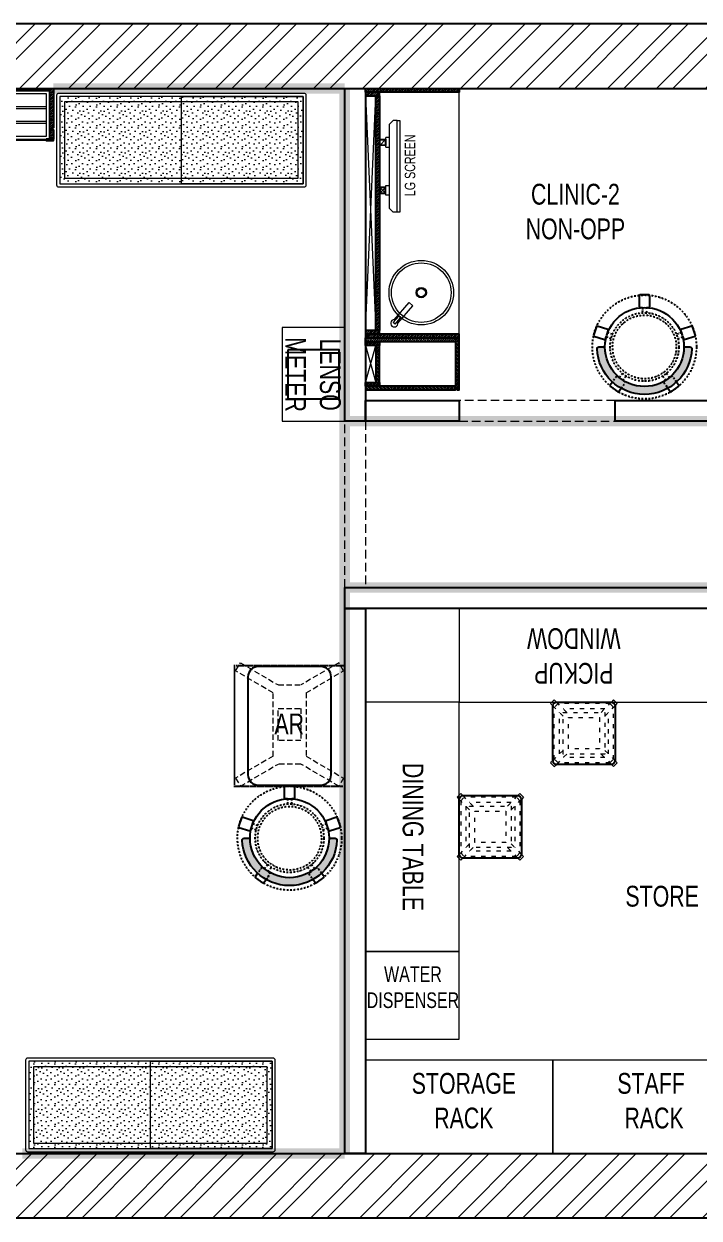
# Model space of a CAD drawing. Header units: feet. Extents: x 6972614 to 7004462, y -5279436 to -5273695.
# Drawn here: x 6985682 to 6988928, y -5279436 to -5273695 of the extents above; entities that cross this region are included whole.
import ezdxf

# ---------------------------------------------------------------- set-up
doc = ezdxf.new("R2010")
doc.units = ezdxf.units.FT
doc.header["$LTSCALE"] = 33
doc.header["$MEASUREMENT"] = 0
for name, pattern in [('a_p6_plan_L18$0$HIDDEN', [0.375, 0.25, -0.125]), ('ACAD_ISO03W100', [30, 12, -18]), ('DASHDOT2', [0.5, 0.25, -0.125, 0, -0.125]), ('DOT', [0.25, 0, -0.25]), ('HIDDEN2', [4.7624999999999975, 3.174999999999998, -1.587499999999999])]:
    doc.linetypes.add(name, pattern=pattern)
doc.layers.add('A-WALL', color=1, linetype='Continuous')
doc.layers.add('LAMINATE FINISH', color=80, linetype='Continuous')
for name, color, linetype, lineweight in [('A-WALL HATCH', 251, 'Continuous', 0), ('Floor-Unit', 1, 'Continuous', 13), ('HATCH', 9, 'Continuous', 9), ('LENS-CURTAIN', 5, 'a_p6_plan_L18$0$HIDDEN', 9), ('LENS-FURNITURE', 13, 'Continuous', 9), ('LENS-HATCH', 251, 'Continuous', 5), ('LENS-PARTITION', 21, 'Continuous', 25), ('LENS-TEXT', 31, 'Continuous', 5), ('LENS_DIMENSION', 193, 'Continuous', 0), ('LENS_TEXT', 31, 'Continuous', 5), ('LK-FF&E FLOOR', 1, 'Continuous', 9), ('LK-FF&E WALL', 1, 'Continuous', 9), ('LK-IT', 3, 'Continuous', 18), ('LK-MIRROR', 133, 'Continuous', 13), ('LK-TILES FINISH', 251, 'Continuous', 5), ('LN-ELEVATION-1', 81, 'Continuous', 25), ('LN-ELEVATION-2', 103, 'Continuous', 20), ('LN-ELEVATION-3', 125, 'Continuous', 18), ('LN-ELEVATION-4', 145, 'Continuous', 13), ('LN-ELEVATION-5', 167, 'Continuous', 5), ('LN-HATCH', 251, 'Continuous', 0), ('TV', 92, 'Continuous', 18)]:
    doc.layers.add(name, color=color, linetype=linetype, lineweight=lineweight)
doc.styles.add('LK TXT', font='GILC____.TTF', dxfattribs={"height": 100})
doc.styles.get("Standard").update_dxf_attribs({"font": 'GILC____.TTF'})
pattern_1 = [(45, (7858054.083674966, 3504049.203216764), (-4.490128060534575, 4.490128060534575), [])]
pattern_2 = [(44.99999999999998, (35858.5, -100655.3575484328), (-4.419417382415918, 4.419417382415923), [])]

# ---------------------------------------------------------------- blocks, each defined once
blk = doc.blocks.new('A$C3831afab')
at = {"layer": 'A-WALL HATCH'}
h = blk.add_hatch(dxfattribs=at)
h.set_pattern_fill('ANSI32', color=256, scale=444)
h.set_pattern_definition([(45, (-3391640.24733168, 5458740.585191153), (-117.7332790675601, 117.7332790675601), []), (45, (-3391561.7584791, 5458740.585191153), (-117.7332790675601, 117.7332790675601), [])])
h.paths.add_polyline_path([(-28718, 4891), (-28718, 5431), (-27858, 5431), (-27738, 5431), (-26168, 5431), (-310, 5431), (-310, 310), (-26168, 310), (-28718, 310), (-28718, 590), (-28718, 680), (-29048, 680), (-29048, 0), (0, 0), (0, 5741), (-26168, 5741), (-27738, 5741), (-27858, 5741), (-29048, 5741), (-29048, 4891)])
at = {"layer": 'A-WALL'}
blk.add_line((0, 0), (-29048, 0), dxfattribs=at)
for points in [[(0, 0), (0, 5741), (-26168, 5741), (-27738, 5741), (-27858, 5741), (-29048, 5741), (-29048, 4891), (-29048, 4891), (-29048, 4891), (-28718, 4891), (-28718, 5431), (-27858, 5431), (-27738, 5431), (-26168, 5431), (-310, 5431), (-310, 310)], [(-29048, 0), (-29048, 680), (-28718, 680), (-28718, 590), (-28718, 590), (-28718, 310), (-27858, 310), (-27738, 310), (-26168, 310), (-310, 310)]]:
    blk.add_lwpolyline(points, dxfattribs=at)
blk = doc.blocks.new('VC HD 1200')
at = {"layer": 'LN-HATCH', "ltscale": 0.5}
h = blk.add_hatch(dxfattribs=at)
h.set_pattern_fill('ANSI31', color=256, scale=2)
h.set_pattern_definition([(45, (3760859.752907088, 1795248.935917533), (-4.490128060534575, 4.490128060534575), [])])
h.paths.add_polyline_path([(-1200, 250), (-1200, 60), (-1194, 60), (-1194, 50), (-1200, 50), (-1200, 6), (-1182, 6), (-1182, 250)])
h = blk.add_hatch(dxfattribs=at)
h.set_pattern_fill('ANSI31', color=256, scale=2)
h.set_pattern_definition(pattern_1)
h.paths.add_polyline_path([(0, 250), (0, 60), (-6, 60), (-6, 50), (0, 50), (0, 6), (-18, 6), (-18, 250)])
h = blk.add_hatch(dxfattribs=at)
h.set_pattern_fill('ANSI31', color=256, scale=2)
h.set_pattern_definition([(45, (7858047.083674965, 3504049.203216764), (-4.490128060534575, 4.490128060534575), [])])
h.paths.add_polyline_path([(-1165, 6), (-1165, 0), (-1200, 0), (-1200, 6)])
h = blk.add_hatch(dxfattribs=at)
h.set_pattern_fill('ANSI31', color=256, scale=2)
h.set_pattern_definition(pattern_1)
h.paths.add_polyline_path([(-28, 6), (-28, 0), (0, 0), (0, 6)])
at = {"layer": 'LN-ELEVATION-1', "ltscale": 0.5}
for points in [[(-1200, 250), (-1200, 60), (-1194, 60), (-1194, 50), (-1200, 50), (-1200, 6), (-1182, 6), (-1182, 250)], [(-18, 238), (-1182, 238), (-1182, 244), (-18, 244)], [(0, 250), (0, 60), (-6, 60), (-6, 50), (0, 50), (0, 6), (-18, 6), (-18, 250)], [(-1165, 6), (-1165, 0), (-1200, 0), (-1200, 6)], [(-35, 6), (-35, 0), (0, 0), (0, 6)]]:
    blk.add_lwpolyline(points, close=True, dxfattribs=at)
at = {"layer": 'LN-ELEVATION-3', "ltscale": 0.5}
for p, q in [((-1182, 250), (-18, 250)), ((-1165, 6), (-35, 6)), ((-35, 0), (-1165, 0))]:
    blk.add_line(p, q, dxfattribs=at)
for points in [[(-1165.000000000465, 226), (-35, 226), (-35, 18), (-1165.000000000465, 18)], [(-1165.000000000465, 226), (-983.3333333334886, 226), (-983.3333333334886, 162), (-1165.000000000465, 162)], [(-975.3333333334886, 226), (-793.6666666665112, 226), (-793.6666666665112, 162), (-975.3333333334886, 162)], [(-785.6666666665112, 226), (-603.9999999995342, 226), (-603.9999999995342, 162), (-785.6666666665112, 162)], [(-595.9999999995342, 226), (-414.3333333325572, 226), (-414.3333333325572, 162), (-595.9999999995342, 162)], [(-406.3333333325572, 226), (-224.6666666655801, 226), (-224.6666666655801, 162), (-406.3333333325572, 162)], [(-216.6666666655801, 226), (-34.99999999860302, 226), (-34.99999999860302, 162), (-216.6666666655801, 162)], [(-1165.000000000465, 90), (-983.3333333334886, 90), (-983.3333333334886, 154), (-1165.000000000465, 154)], [(-975.3333333334886, 154), (-793.6666666665112, 154), (-793.6666666665112, 90), (-975.3333333334886, 90)], [(-785.6666666665112, 154), (-603.9999999995342, 154), (-603.9999999995342, 90), (-785.6666666665112, 90)], [(-595.9999999995342, 154), (-414.3333333325572, 154), (-414.3333333325572, 90), (-595.9999999995342, 90)], [(-406.3333333325572, 154), (-224.6666666655801, 154), (-224.6666666655801, 90), (-406.3333333325572, 90)], [(-216.6666666655801, 154), (-34.99999999860302, 154), (-34.99999999860302, 90), (-216.6666666655801, 90)], [(-1165.000000000465, 82), (-983.3333333334886, 82), (-983.3333333334886, 18), (-1165.000000000465, 18)], [(-975.3333333334886, 82), (-793.6666666665112, 82), (-793.6666666665112, 18), (-975.3333333334886, 18)], [(-785.6666666665112, 82), (-603.9999999995342, 82), (-603.9999999995342, 18), (-785.6666666665112, 18)], [(-595.9999999995342, 82), (-414.3333333325572, 82), (-414.3333333325572, 18), (-595.9999999995342, 18)], [(-406.3333333325572, 82), (-224.6666666655801, 82), (-224.6666666655801, 18), (-406.3333333325572, 18)], [(-216.6666666655801, 82), (-34.99999999860302, 82), (-34.99999999860302, 18), (-216.6666666655801, 18)]]:
    blk.add_lwpolyline(points, close=True, dxfattribs=at)
blk = doc.blocks.new('rtf')
at = {"color": 0, "linetype": 'ByBlock', "lineweight": -2}
for p, q in [((16412.5253540573, -172798.8148984113), (16452.40026456733, -172798.8148984113)), ((16412.5253540573, -172810.8148984113), (16412.5253540573, -172798.8148984113)), ((16425.26329468148, -172793.1007600746), (16535.26329468148, -172793.1007600746)), ((16535.26329468148, -172793.1007600746), (16535.26329468148, -172817.1007600746)), ((16412.5253540573, -172810.8148984113), (16452.40026456733, -172810.8148984113)), ((16425.26329468148, -172817.1007600746), (16535.26329468148, -172817.1007600746))]:
    blk.add_line(p, q, dxfattribs=at)
for centre, radius, start, end in [((16412.5253540573, -172805.1007600746), 17.5, 21.05058810897431, 340.9421780194656), ((16444.53660690578, -172804.8148984114), 9.891264419597851, 322.656233941354, 37.34376605891414)]:
    blk.add_arc(centre, radius, start, end, dxfattribs=at)
blk = doc.blocks.new('dsg')
at = {"color": 0, "linetype": 'ByBlock', "lineweight": -2}
for radius in [155, 143, 25, 20]:
    blk.add_circle((11491.5035008227, -171102.5847399924), radius, dxfattribs=at)
blk.add_blockref('rtf', (-5117.472106590168, 1702.9323767405), dxfattribs=at)
blk = doc.blocks.new('CLINIC - CABINET SINK')
at = {"layer": 'LN-HATCH', "ltscale": 0.5}
h = blk.add_hatch(dxfattribs=at)
h.set_pattern_fill('ANSI31', color=256, scale=2)
h.set_pattern_definition([(45, (4052861.500382861, 1708016.355767586), (-4.490128060534575, 4.490128060534575), [])])
h.paths.add_polyline_path([(-563.359543572413, 156.9999999999999), (564.640456427587, 156.9999999999999), (564.640456427587, 174.9999999999999), (-563.359543572413, 174.9999999999999)])
h.paths.add_polyline_path([(582.6404564275867, 225), (600.6404564275867, 225), (600.6404564275867, -225), (582.6404564275867, -225)])
h.paths.add_polyline_path([(564.640456427587, 225), (582.6404564275867, 225), (582.6404564275867, 156.9999999999999), (564.640456427587, 156.9999999999999)])
h.paths.add_polyline_path([(-581.359543572413, 225), (-599.359543572413, 225), (-599.359543572413, -225), (-581.359543572413, -225)])
h.paths.add_polyline_path([(-581.359543572413, 225), (-563.359543572413, 225), (-563.359543572413, 156.9999999999999), (-581.359543572413, 156.9999999999999)])
at = {"layer": 'LN-ELEVATION-1', "ltscale": 0.5}
for points in [[(-581.359543572413, 225), (-599.359543572413, 225), (-599.359543572413, -225), (-581.359543572413, -225)], [(-581.359543572413, 225), (-563.359543572413, 225), (-563.359543572413, 156.9999999999999), (-581.359543572413, 156.9999999999999)], [(-563.359543572413, 156.9999999999999), (564.640456427587, 156.9999999999999), (564.640456427587, 174.9999999999999), (-563.359543572413, 174.9999999999999)], [(564.640456427587, 225), (582.6404564275867, 225), (582.6404564275867, 156.9999999999999), (564.640456427587, 156.9999999999999)], [(582.6404564275867, 225), (600.6404564275867, 225), (600.6404564275867, -225), (582.6404564275867, -225)]]:
    blk.add_lwpolyline(points, close=True, dxfattribs=at)
at = {"layer": 'LN-ELEVATION-2', "ltscale": 0.5}
blk.add_line((582.6404564275867, -225), (-581.359543572413, -225), dxfattribs=at)
at = {"layer": 'LN-HATCH', "ltscale": 0.5}
for p, q in [((564.640456427587, 225), (-563.359543572413, 174.9999999999999)), ((-563.359543572413, 225), (564.640456427587, 174.9999999999999))]:
    blk.add_line(p, q, dxfattribs=at)
at = {"layer": 'LN-ELEVATION-3', "xscale": -1, "rotation": 41.1558274151866}
blk.add_blockref('dsg', (-103569.3304926871, 136346.6509754679), dxfattribs=at)
blk = doc.blocks.new('CLINIC SCREEN')
at = {"layer": 'TV', "ltscale": 12}
for p, q in [((-220.0000000000082, -19.41163062257681), (-200.5883693773149, 0)), ((200.5883693773149, 0), (-200.5883693773149, 0)), ((-138.5315413423604, 0), (-138.5315413423604, 15.514207008644)), ((-138.5315413423604, 15.514207008644), (-91.98892031613741, 15.514207008644)), ((-91.98892031613741, 15.514207008644), (-91.98892031613741, 0)), ((91.98892031610741, 15.514207008644), (91.98892031610741, 0)), ((91.98892031610741, 15.514207008644), (138.5315413423595, 15.514207008644)), ((138.5315413423595, 0), (138.5315413423595, 15.514207008644)), ((219.9999999999918, -19.41163062257681), (200.5883693773149, 0)), ((-220.0000000000082, -38.82326124538668), (-220.0000000000082, -19.41163062257681)), ((219.9999999999918, -38.82326124538668), (219.9999999999918, -19.41163062257681))]:
    blk.add_line(p, q, dxfattribs=at)
at = {"layer": 'TV'}
for p, q in [((-103.1090284836336, 42.85441964946222), (-127.4114311772946, 18.55201695591665)), ((-127.4114311772946, 42.85441964946222), (-103.1090284836336, 18.55201695591665)), ((102.7052824410566, 42.85441964946222), (127.007685134602, 18.55201695591665))]:
    blk.add_line(p, q, dxfattribs=at)
for points in [[(-130.4492315140169, 15.51421661919448), (-100.0712281470269, 15.51421661919448), (-100.0712281470269, 45.89221998606814), (-130.4492315140169, 45.89221998606814)], [(-127.4114311772946, 18.55201695591665), (-103.1090284836336, 18.55201695591665), (-103.1090284836336, 42.85441964946222), (-127.4114311772946, 42.85441964946222)], [(130.0454854713243, 15.51421661919448), (99.66748210433435, 15.51421661919448), (99.66748210433435, 45.89221998606814), (130.0454854713243, 45.89221998606814)], [(127.007685134602, 18.55201695591665), (102.7052824410566, 18.55201695591665), (102.7052824410566, 42.85441964946222), (127.007685134602, 42.85441964946222)]]:
    blk.add_lwpolyline(points, close=True, dxfattribs=at)
at = {"layer": 'TV', "ltscale": 12}
blk.add_lwpolyline([(-220.0000000000082, -51.71278328332107), (-220.0000000000082, -38.82326124538668), (219.9999999999918, -38.82326124538668), (219.9999999999918, -51.71278328332107)], close=True, dxfattribs=at)
at = {"layer": 'Floor-Unit', "color": 0, "ltscale": 2, "insert": (5.199680584678389, -100.4085774972336), "char_height": 50, "attachment_point": 5}
blk.add_mtext_dynamic_manual_height_columns('LG SCREEN', width=466.4796511627907, gutter_width=12.5, heights=[0], dxfattribs=at)
blk = doc.blocks.new('CLINIC - MOP CLOSET')
at = {"layer": 'LN-HATCH', "ltscale": 0.5}
h = blk.add_hatch(dxfattribs=at)
h.set_pattern_fill('ANSI31', color=256, scale=50, angle=360)
h.set_pattern_definition(pattern_2)
h.paths.add_polyline_path([(-106.3595435724128, 216), (-124.3595435724128, 216), (-124.3595435724128, -216), (-106.3595435724128, -216)])
h = blk.add_hatch(dxfattribs=at)
h.set_pattern_fill('ANSI31', color=256, scale=50, angle=360)
h.set_pattern_definition(pattern_2)
h.paths.add_polyline_path([(-106.3595435724128, 216), (-88.35954357241282, 216), (-88.35954357241282, 148), (-106.3595435724128, 148)])
h = blk.add_hatch(dxfattribs=at)
h.set_pattern_fill('ANSI31', color=256, scale=50, angle=360)
h.set_pattern_definition(pattern_2)
h.paths.add_polyline_path([(89.64045642758717, 216), (107.6404564275872, 216), (107.6404564275872, 148), (89.64045642758717, 148)])
h = blk.add_hatch(dxfattribs=at)
h.set_pattern_fill('ANSI31', color=256, scale=50, angle=360)
h.set_pattern_definition(pattern_2)
h.paths.add_polyline_path([(107.6404564275872, 216), (125.6404564275872, 216), (125.6404564275872, -216), (107.6404564275872, -216)])
h = blk.add_hatch(dxfattribs=at)
h.set_pattern_fill('ANSI31', color=256, scale=50, angle=360)
h.set_pattern_definition(pattern_2)
h.paths.add_polyline_path([(-88.35954357241282, 148), (89.64045642758717, 148), (89.64045642758717, 166), (-88.35954357241282, 166)])
h = blk.add_hatch(dxfattribs=at)
h.set_pattern_fill('ANSI31', color=256, scale=50, angle=360)
h.set_pattern_definition([(44.99999999999998, (35894.5, -101037.3575484328), (-4.419417382415918, 4.419417382415923), [])])
h.paths.add_polyline_path([(-115.3595435724055, -216), (-124.3595435724128, -225), (-124.3595435724128, -234), (125.6404564275872, -234), (125.6404564275872, -216)])
at = {"layer": 'LN-ELEVATION-1', "ltscale": 0.5}
for points in [[(-106.3595435724128, 216), (-124.3595435724128, 216), (-124.3595435724128, -216), (-106.3595435724128, -216)], [(-106.3595435724128, 216), (-88.35954357241282, 216), (-88.35954357241282, 148), (-106.3595435724128, 148)], [(89.64045642758717, 216), (107.6404564275872, 216), (107.6404564275872, 148), (89.64045642758717, 148)], [(107.6404564275872, 216), (125.6404564275872, 216), (125.6404564275872, -216), (107.6404564275872, -216)], [(-88.35954357241282, 148), (89.64045642758717, 148), (89.64045642758717, 166), (-88.35954357241282, 166)], [(-124.3595435724128, -225), (-124.3595435724128, -234), (125.6404564275872, -234), (125.6404564275872, -216), (-115.3595435724128, -216)]]:
    blk.add_lwpolyline(points, close=True, dxfattribs=at)
at = {"layer": 'LN-HATCH', "ltscale": 0.5}
for p, q in [((89.64045642758717, 216), (-88.35954357241282, 166)), ((-88.35954357241282, 216), (89.64045642758717, 166))]:
    blk.add_line(p, q, dxfattribs=at)
blk = doc.blocks.new('DR STOOL')
at = {"layer": 'HATCH'}
h = blk.add_hatch(dxfattribs=at)
h.set_pattern_fill('ANSI36', color=250, angle=-90.00000000000001)
h.set_pattern_definition([(315, (-227.8099174643867, 917.3997257252777), (6.173926083235043, -1.683798022700468), [7.9375, -1.587499999999999, 0, -1.587499999999999])])
edge = h.paths.add_edge_path()
edge.add_line((-190.0000000041909, 4.511094e-10), (-218.6899174675346, 4.511094e-10))
edge.add_arc((-218.6899174670689, 9.120000000388245), 9.119999999940092, 177.6119845363388, 269.9999999996136, ccw=False)
edge.add_arc((-1.8626451e-09, 3.565219e-10), 228.000000002257, 2.3880154632688004, 177.6119845367313, ccw=False)
edge.add_arc((218.6899174633436, 9.120000000497384), 9.120000000051716, -90.00000000034493, 2.3880154629299, ccw=False)
edge.add_line((218.6899174633436, 4.511094e-10), (190, 4.511094e-10))
edge.add_arc((-1.8626451e-09, 4.511094e-10), 190.000000001979, -1.27e-14, 180)
at = {"layer": 'LN-ELEVATION-1', "color": 1, "ltscale": 100}
for p, q in [((-165.2704676063731, 189.0243927398114), (-165.9069543029182, 185.0820035930228)), ((-165.9069543029182, 185.0820035930228), (-153.8003208162263, 168.3135803133482)), ((-128.6221585394814, 215.4841044476634), (-165.2704676063731, 189.0243927398114)), ((-124.7228340068832, 214.8545704018979), (-128.6221585394814, 215.4841044476634)), ((-112.6981821293011, 198.1996966340157), (-124.7228340068832, 214.8545704018979)), ((124.7553772013634, 214.9803744515593), (112.5488144652918, 198.2845540212292)), ((128.7014972954057, 215.5933048763618), (124.7553772013634, 214.9803744515593)), ((128.7014972954057, 215.5933048763618), (124.7553772013634, 214.9803744515593)), ((165.1911288509145, 188.915192311113), (128.7014972954057, 215.5933048763618)), ((165.1911288509145, 188.915192311113), (128.7014972954057, 215.5933048763618)), ((153.6734594982117, 168.4294150282658), (165.7973639420234, 185.0121775862135)), ((165.7973639420234, 185.0121775862135), (165.1911288509145, 188.915192311113)), ((165.7973639420234, 185.0121775862135), (165.1911288509145, 188.915192311113)), ((-242.9550312487409, -52.24013893969095), (-244.7482102331705, -55.75945052818861)), ((-244.7482102331705, -55.75945052818861), (-230.7800458371639, -98.74904560100549)), ((-191.2928382232785, -35.45407700946089), (-242.9550312487409, -52.24013893969095)), ((-187.9259491492994, -37.1695928365807), (-191.2928382232785, -35.45407700946089)), ((-184.1424400564283, -48.81403796559607), (-187.9259491492994, -37.1695928365807)), ((188.0651108901948, -36.96233201187715), (184.0504167033359, -49.19388854173303)), ((191.3981811110861, -35.27656588272658), (188.0651108901948, -36.96233201187715)), ((243.0100176925771, -52.21682526778022), (191.3981811110861, -35.27656588272658)), ((230.715890809428, -98.7280946081737), (244.8123673382215, -55.78040257930116)), ((244.8123673382215, -55.78040257930116), (243.0100176925771, -52.21682526778022)), ((-230.7800458371639, -98.74904560100549), (-227.2218665438704, -100.5620286722478)), ((-227.2218665438704, -100.5620286722478), (-175.5596735184081, -83.7759667420105)), ((-173.8639617776498, -80.4479453730819), (-177.8421125086024, -68.2044548037811)), ((-175.5596735184081, -83.7759667420105), (-173.8639617776498, -80.4479453730819)), ((177.6922140880488, -68.56540505095472), (173.8739495249465, -80.1985000452405)), ((173.8739495249465, -80.1985000452405), (175.5794035866856, -83.5704969359358)), ((175.5794035866856, -83.5704969359358), (227.1912401677109, -100.5107563209894)), ((227.1912401677109, -100.5107563209894), (230.715890809428, -98.7280946081737)), ((-22.72193054761737, -190.2142363802995), (-25.39390889601782, -192.886214728569)), ((-25.39390889601782, -192.886214728569), (-25.39390889601782, -247.2070584567482)), ((-10.47823652112856, -190.2142363802995), (-22.72193054761737, -190.2142363802995)), ((22.78362171910703, -190.2142363802995), (9.910054048988968, -190.2142363802995)), ((25.42475448176265, -192.8553691428751), (22.78362171910703, -190.2142363802995)), ((25.42475448176265, -247.1762128710543), (25.42475448176265, -192.8553691428751)), ((-25.39390889601782, -247.2070584567482), (-22.60096735274419, -250)), ((-22.60096735274419, -250), (22.60096735274419, -250)), ((22.60096735274419, -250), (25.42475448176265, -247.1762128710543))]:
    blk.add_line(p, q, dxfattribs=at)
at = {"layer": 'LN-ELEVATION-1', "linetype": 'DASHDOT2'}
for p, q in [((-92.92521573789418, 170.8129362839827), (-112.6981821293011, 198.1996966340157)), ((112.5488144652918, 198.2845540212292), (92.69529851106927, 171.1294289919315)), ((-153.8003208162263, 168.3135803133482), (-134.1093360339291, 141.0403694751003)), ((-134.1093360339291, 141.0403694751003), (-130.4219571123831, 140.4450534014686)), ((-130.4219571123831, 140.4450534014686), (-119.9844727469608, 147.9808124662595)), ((-119.9844727469608, 147.9808124662595), (-105.3687285655178, 126.9741353208374)), ((-103.4542870586738, 159.9154408004979), (-93.52748446213081, 167.0824927485227)), ((-88.15393704269081, 139.4771787207864), (-103.4542870586738, 159.9154408004979)), ((-93.52748446213081, 167.0824927485227), (-92.92521573789418, 170.8129362839827)), ((103.6608748426661, 159.8406005539291), (88.19885099539533, 139.4487815762331)), ((92.69529851106927, 171.1294289919315), (93.26858203159645, 167.4385604566923)), ((93.26858203159645, 167.4385604566923), (103.6608748426661, 159.8406005539291)), ((105.4096150295809, 126.94019481352), (120.1194891873747, 147.8074627162714)), ((120.1194891873747, 147.8074627162714), (130.0033113472163, 140.5812532722048)), ((130.0033113472163, 140.5812532722048), (133.7372852512635, 141.1612321265929)), ((133.7372852512635, 141.1612321265929), (153.6734594982117, 168.4294150282658)), ((-159.954806596972, -40.49024384317454), (-184.1424400564283, -48.81403796559607)), ((184.0504167033359, -49.19388854173303), (159.8786162491887, -40.79004861696012)), ((-177.8421125086024, -68.2044548037811), (-153.4148110738024, -60.73628028803068)), ((153.3006618716754, -61.02382378749462), (177.6922140880488, -68.56540505095472)), ((-10.92024635523557, -164.6382343793375), (-10.47823652112856, -190.2142363802995)), ((9.910054048988968, -190.2142363802995), (10.35584833659231, -164.674698740353))]:
    blk.add_line(p, q, dxfattribs=at)
at = {"layer": 'LN-ELEVATION-1', "color": 1, "ltscale": 100}
blk.add_lwpolyline([(-190.0000000023283, 0), (-218.6899174656719, 0, -0.4264743413925903), (-227.8019973598421, 9.5, -0.959166304662544), (227.8019973593764, 9.5, -0.4264743413925903), (218.6899174647406, 0), (190.0000000013969, 0)], format="xyb", dxfattribs=at)
at = {"layer": 'LN-ELEVATION-1', "linetype": 'DASHDOT2'}
for radius in [250, 165, 153]:
    blk.add_circle((0, 0), radius, dxfattribs=at)
at = {"layer": 'LN-ELEVATION-1', "color": 1, "ltscale": 100}
blk.add_circle((0, 0), 190, dxfattribs=at)
blk = doc.blocks.new('AR')
at = {"layer": 'LN-ELEVATION-2', "linetype": 'DOT', "lineweight": 25}
blk.add_lwpolyline([(0, 13.41378593863919), (530, 13.41378593863919), (530, 593.4137859386392), (0, 593.4137859386392)], close=True, dxfattribs=at)
at = {"layer": 'LN-ELEVATION-2', "lineweight": 25}
blk.add_lwpolyline([(465, 68.22063546301797), (465, 538.2206354630179, 0.4142135623730951), (415, 588.2206354630177), (115, 588.2206354630177, 0.4142135623730951), (65, 538.2206354630179), (65, 68.22063546301797, 0.4142135623730951), (115, 18.22063546301797), (415, 18.22063546301797, 0.4142135623730951)], format="xyb", close=True, dxfattribs=at)
at = {"layer": 'LN-ELEVATION-4', "linetype": 'HIDDEN2', "ltscale": 0.25}
for points in [[(185.8456009030342, 448.8780772723258), (5.888936847448348, 554.0078910568263), (28.48512306064368, 593.350836840691), (211.0874861851335, 486.6754184374586)], [(344.154399111867, 448.8780772762837), (524.1110631600021, 554.0078910947777), (501.5148769393563, 593.3508368753828), (318.9125138223171, 486.6754184374586)], [(211.0874861851335, 486.6754184376913), (318.9125138223171, 486.6754184376913)], [(185.8456009030342, 144.472759603057), (185.8456009030342, 448.8780772723258)], [(344.154399111867, 448.8780772762837), (344.154399111867, 144.4727595990989)], [(185.8456009030342, 144.472759603057), (5.888936847448348, 39.34294581855647), (28.48512306064368, 3.46917659e-08), (211.0874861851335, 106.6754184379242)], [(344.154399111867, 144.4727595990989), (524.1110631600021, 39.34294578060508), (501.5148769393563, 0), (318.9125138223171, 106.6754184379242)], [(318.9125138223171, 106.6754184376914), (211.0874861851335, 106.6754184376914)]]:
    blk.add_lwpolyline(points, dxfattribs=at)
blk.add_lwpolyline([(210.8456009030342, 373.9866790841333), (319.154399111867, 373.9866790841333), (319.154399111867, 219.3641577917151), (210.8456009030342, 219.3641577917151)], close=True, dxfattribs=at)
blk = doc.blocks.new('Stool')
at = {"layer": 'LN-ELEVATION-1', "ltscale": 0.5}
blk.add_lwpolyline([(-130, 300), (130, 300, -0.4142135623730951), (150, 280), (150, 20, -0.4142135623730951), (130, 0), (-130, 0, -0.4142135623730951), (-150, 20), (-150, 280, -0.4142135623730951)], format="xyb", close=True, dxfattribs=at)
at = {"layer": 'LN-ELEVATION-3', "linetype": 'ACAD_ISO03W100', "ltscale": 0.05}
for p, q in [((-82.3223304701969, 250), (-124.6966991401277, 292.374368671095)), ((-124.696699141059, 292.3743686703965), (124.6966991401277, 292.374368671095)), ((82.3223304701969, 250), (124.6966991401277, 292.374368671095)), ((-100, 232.3223304701969), (-142.3743686703965, 274.6966991415247)), ((-142.3743686708621, 274.6966991410591), (-142.3743686708621, 25.30330085894093)), ((-117.3743686703965, 249.6966991408263), (-117.3743686703965, 50.30330085847527)), ((-99.69669914059341, 267.3743686703965), (99.69669913966209, 267.374368671095)), ((100, 232.3223304701969), (142.3743686703965, 274.6966991415247)), ((117.3743686703965, 249.6966991408263), (117.3743686703965, 50.30330085847527)), ((142.3743686708621, 274.6966991410591), (142.3743686708621, 25.30330085894093)), ((-100, 67.67766952980308), (-142.3743686703965, 25.30330085847527)), ((100, 67.67766952980308), (142.3743686703965, 25.30330085847527)), ((-82.3223304701969, 50), (-124.6966991401277, 7.625631328905001)), ((-124.696699141059, 7.625631329603493), (124.6966991401277, 7.625631328905001)), ((-99.69669914059341, 32.62563132960349), (99.69669913966209, 32.625631328905)), ((82.3223304701969, 50), (124.6966991401277, 7.625631328905001))]:
    blk.add_line(p, q, dxfattribs=at)
for points in [[(-132.2008663183078, 299.8785358476453), (-124.696699141059, 292.3743686703965), (-142.3743686708621, 274.6966991410591), (-149.8785358476452, 282.200866318075)], [(132.2008663183078, 299.8785358476453), (124.696699141059, 292.3743686703965), (142.3743686708621, 274.6966991410591), (149.8785358476452, 282.200866318075)], [(-132.2008663183078, 0.1214641523547471), (-124.696699141059, 7.625631329603493), (-142.3743686708621, 25.30330085894093), (-149.8785358476452, 17.79913368192501)], [(132.2008663183078, 0.1214641523547471), (124.696699141059, 7.625631329603493), (142.3743686708621, 25.30330085894093), (149.8785358476452, 17.79913368192501)]]:
    blk.add_lwpolyline(points, dxfattribs=at)
for points in [[(-100, 250), (100, 250), (100, 50), (-100, 50)], [(-75, 225), (75, 225), (75, 75), (-75, 75)]]:
    blk.add_lwpolyline(points, close=True, dxfattribs=at)
at = {"layer": 'LN-ELEVATION-5', "ltscale": 0.5}
for points in [[(-149.8785358476452, 282.200866318075), (-160.0520382001996, 292.3743686706293), (-142.3743686708621, 310.0520381999668), (-132.2008663183078, 299.8785358478781)], [(149.8785358476452, 282.200866318075), (160.0520382001996, 292.3743686706293), (142.3743686708621, 310.0520381999668), (132.2008663183078, 299.8785358478781)], [(-149.8785358476452, 17.79913368192501), (-160.0520382001996, 7.625631329370662), (-142.3743686708621, -10.05203819996677), (-132.2008663183078, 0.1214641521219164)], [(149.8785358476452, 17.79913368192501), (160.0520382001996, 7.625631329370662), (142.3743686708621, -10.05203819996677), (132.2008663183078, 0.1214641521219164)]]:
    blk.add_lwpolyline(points, dxfattribs=at)
blk = doc.blocks.new('2 seater bench')
at = {"layer": 'LENS-HATCH', "lineweight": 0}
h = blk.add_hatch(dxfattribs=at)
h.set_pattern_fill('STIP1', color=177, scale=100, angle=269.9999999999999, pattern_type=2)
h.set_pattern_definition([(270, (6617251.078707985, -170421.6063060569), (100, -1.516e-13), [0, -100]), (270, (6617235.078707984, -170433.6063060569), (100, -1.516e-13), [0, -100]), (270, (6617211.078707985, -170428.6063060569), (100, -1.516e-13), [0, -100]), (270, (6617188.078707985, -170463.6063060569), (100, -1.516e-13), [0, -100]), (270, (6617224.078707985, -170460.6063060569), (100, -1.516e-13), [0, -100]), (270, (6617248.078707985, -170487.6063060569), (100, -1.516e-13), [0, -100]), (270, (6617255.078707985, -170452.6063060569), (100, -1.516e-13), [0, -100]), (270, (6617214.078707985, -170494.6063060569), (100, -1.516e-13), [0, -100]), (270, (6617182.078707985, -170489.6063060569), (100, -1.516e-13), [0, -100]), (270, (6617167.078707985, -170415.6063060568), (100, -1.516e-13), [0, -100]), (270, (6617187.078707985, -170433.6063060569), (100, -1.516e-13), [0, -100]), (270, (6617168.078707984, -170447.6063060569), (100, -1.516e-13), [0, -100]), (270, (6617232.078707985, -170508.6063060569), (100, -1.516e-13), [0, -100]), (270, (6617207.078707984, -170476.6063060568), (100, -1.516e-13), [0, -100]), (270, (6617240.078707984, -170468.6063060569), (100, -1.516e-13), [0, -100]), (270, (6617231.078707984, -170485.6063060569), (100, -1.516e-13), [0, -100]), (270, (6617204.078707985, -170449.6063060568), (100, -1.516e-13), [0, -100]), (270, (6617258.078707984, -170477.6063060569), (100, -1.516e-13), [0, -100]), (270, (6617199.078707984, -170508.6063060569), (100, -1.516e-13), [0, -100]), (270, (6617169.078707985, -170505.6063060569), (100, -1.516e-13), [0, -100])])
h.paths.add_polyline_path([(585, 210), (0, 210), (0, -210), (585, -210)])
h.paths.add_polyline_path([(0, 245), (0, -210)])
h.paths.add_polyline_path([(-585, 210), (0, 210), (0, -210), (-585, -210)])
at = {"layer": 'LN-ELEVATION-2', "ltscale": 0.5}
for points in [[(-585, 210), (0, 210), (0, -210), (-585, -210)], [(585.0000000009313, 210), (0, 210), (0, -210), (585.0000000009313, -210)]]:
    blk.add_lwpolyline(points, close=True, dxfattribs=at)
at = {"layer": 'LN-ELEVATION-5', "ltscale": 0.5}
blk.add_lwpolyline([(590, 225), (-590, 225, 0.4142135623730951), (-600, 215), (-600, -215, 0.4142135623730951), (-590, -225), (590, -225, 0.4142135623730951), (600, -215), (600, 215, 0.4142135623730951)], format="xyb", close=True, dxfattribs=at)
blk.add_lwpolyline([(585, 210), (-585, 210), (-585, -210), (585, -210)], close=True, dxfattribs=at)
at = {"layer": 'LN-ELEVATION-5', "linetype": 'HIDDEN2', "ltscale": 11}
blk.add_lwpolyline([(-560, 185), (560.0000000009313, 185), (560.0000000009313, -185), (-560, -185)], close=True, dxfattribs=at)
blk = doc.blocks.new('LENSOMETER')
at = {"layer": 'LN-ELEVATION-1'}
blk.add_lwpolyline([(107.5, 27), (342.5, 27), (342.5, 273), (107.5, 273)], close=True, dxfattribs=at)
at = {"layer": 'LN-ELEVATION-2'}
blk.add_lwpolyline([(0, 300), (0, 0), (450, 0), (450, 300)], close=True, dxfattribs=at)

msp = doc.modelspace()

# ---------------------------------------------------------------- linework, layer by layer
at = {"layer": 'LAMINATE FINISH', "color": 85, "linetype": 'ACAD_ISO03W100', "ltscale": 0.05, "const_width": 50}
msp.add_lwpolyline([(6987224.442351584, -5279126.047590303), (6987224.442351584, -5274005.047590304)], dxfattribs=at)
at = {"layer": 'LENS-CURTAIN', "ltscale": 5}
for points in [[(6987774.442351575, -5275605.047590305), (6988524.442351575, -5275605.047590305), (6988524.442351575, -5275505.047590305), (6987774.442351575, -5275505.047590305)], [(6987324.442351583, -5276405.047590304), (6987224.442351584, -5276405.047590304), (6987224.442351584, -5275605.047590304), (6987324.442351583, -5275605.047590304)]]:
    msp.add_lwpolyline(points, close=True, dxfattribs=at)
at = {"layer": 'LENS-PARTITION'}
for points in [[(6987324.442351583, -5275605.047590304), (6987224.442351584, -5275605.047590304), (6987224.442351584, -5274005.047590304), (6987324.442351583, -5274005.047590304)], [(6987774.442351575, -5275605.047590305), (6987324.442351583, -5275605.047590305), (6987324.442351583, -5275505.047590304), (6987774.442351575, -5275505.047590304)], [(6988524.442351583, -5275505.047590304), (6989724.442351583, -5275505.047590304), (6989724.442351583, -5275605.047590304), (6988524.442351583, -5275605.047590304)], [(6988974.442351575, -5276505.047590299), (6987224.442351584, -5276505.047590306), (6987224.442351584, -5276405.047590304), (6988974.442351575, -5276405.047590298)], [(6987224.442351584, -5279126.047590303), (6987224.442351584, -5276505.047590306), (6987324.442269731, -5276505.047590306), (6987324.442269731, -5279126.047590303)]]:
    msp.add_lwpolyline(points, close=True, dxfattribs=at)
at = {"layer": 'LK-FF&E WALL'}
for points in [[(6988974.442351575, -5276505.047590299), (6987774.442351575, -5276505.047590299), (6987774.442351575, -5276955.047590298), (6988974.442351575, -5276955.047590298)], [(6987324.442351575, -5276955.047590298), (6987324.442351575, -5278155.047590298), (6987774.442351575, -5278155.047590298), (6987774.442351575, -5276955.047590298)], [(6987324.442269731, -5278576.047590298), (6987774.442269731, -5278576.047590298), (6987774.442269731, -5278155.047590298), (6987324.442269731, -5278155.047590298)], [(6988224.442269731, -5278676.047590304), (6987324.442269731, -5278676.047590304), (6987324.442269731, -5279126.047590303), (6988224.442269731, -5279126.047590303)], [(6989124.442269732, -5278676.047590304), (6988224.442269731, -5278676.047590304), (6988224.442269731, -5279126.047590303), (6989124.442269732, -5279126.047590303)]]:
    msp.add_lwpolyline(points, close=True, dxfattribs=at)
at = {"layer": 'LK-MIRROR', "linetype": 'ACAD_ISO03W100', "ltscale": 0.05, "const_width": 50}
for points in [[(6987224.442351584, -5274005.047590304), (6985824.442351583, -5274005.047590304)], [(6987224.442351584, -5279126.047590303), (6985674.442351584, -5279126.047590303)]]:
    msp.add_lwpolyline(points, dxfattribs=at)
at = {"layer": 'LK-TILES FINISH', "color": 212, "linetype": 'ACAD_ISO03W100', "ltscale": 0.05, "const_width": 50}
for points in [[(6987224.442351584, -5275605.047590304), (6990624.442351577, -5275605.047590304)], [(6988974.442351575, -5276405.047590291), (6987224.442351584, -5276405.047590291)]]:
    msp.add_lwpolyline(points, dxfattribs=at)

# ---------------------------------------------------------------- block references
at = {"layer": 'LENS-FURNITURE', "rotation": 180}
msp.add_blockref('DR STOOL', (6988665.302905486, -5275248.321678686), dxfattribs=at)
at = {"layer": 'LENS_DIMENSION'}
msp.add_blockref('A$C3831afab', (7004461.83935537, -5279436.047590304), dxfattribs=at)
at = {"layer": 'LK-FF&E FLOOR'}
for name, p, rotation in [('2 seater bench', (6986439.553105789, -5274253.943883725), 180), ('LENSOMETER', (6986924.442351583, -5275155.047590304), 270), ('AR', (6987224.442351584, -5276766.319943749), 180), ('DR STOOL', (6986959.442351583, -5277609.733729689), 180), ('2 seater bench', (6986290.553105789, -5278891.943883725), 180)]:
    msp.add_blockref(name, p, dxfattribs=dict(at, rotation=rotation))
at = {"layer": 'LK-FF&E WALL'}
msp.add_blockref('VC HD 1200', (6985824.442351583, -5274255.047590304), dxfattribs=at)
at = {"layer": 'LK-FF&E WALL', "xscale": -1, "rotation": 90}
msp.add_blockref('CLINIC - CABINET SINK', (6987549.442351584, -5274604.407133876), dxfattribs=at)
at = {"layer": 'LK-FF&E WALL'}
for name, p, rotation in [('CLINIC - MOP CLOSET', (6987540.442351583, -5275330.688046732), 90), ('Stool', (6988374.442351576, -5276955.047590298), 180), ('Stool', (6987774.442351575, -5277555.047590299), 269.9999999999999)]:
    msp.add_blockref(name, p, dxfattribs=dict(at, rotation=rotation))
at = {"layer": 'LK-IT', "rotation": 90.00000000000006}
msp.add_blockref('CLINIC SCREEN', (6987438.334571558, -5274380.047590304), dxfattribs=at)

# ---------------------------------------------------------------- texts
at = {"layer": 'LENS-TEXT', "color": 0, "linetype": 'Continuous', "ltscale": 3, "char_height": 100, "attachment_point": 5, "style": 'LK TXT'}
for s, width, gutter_width, insert, rotation in [('LENSO\\PMETER', 353.0555573365615, 0.5, (6987072.049573388, -5275381.147585585), 270), ('PICKUP WINDOW', 783.9636358173434, 0.9999999999999992, (6988325.874233241, -5276733.057437061), 179.99999999999991), ('DINING TABLE', 783.9636358173434, 0.9999999999999992, (6987552.452198339, -5277603.615708632), 269.9999999999999)]:
    msp.add_mtext_dynamic_manual_height_columns(s, width=width, gutter_width=gutter_width, heights=[0], dxfattribs=dict(at, insert=insert, rotation=rotation))
at = {"layer": 'LENS-TEXT', "color": 0, "linetype": 'Continuous', "ltscale": 3, "attachment_point": 5, "style": 'LK TXT'}
for s, width, gutter_width, insert, char_height in [('AR', 237.4408088319178, 12.5, (6986957.785314676, -5277060.249285631), 100), ('WATER \\PDISPENSER', 264.1621858484572, 0.7499999999999996, (6987552.44896154, -5278326.472976028), 75), ('STORAGE \\PRACK', 1099.486866972408, 0.9999999999999992, (6987797.205373671, -5278872.259024616), 100), ('STAFF\\P RACK', 1099.486866972408, 0.9999999999999992, (6988697.205373671, -5278872.259024617), 100)]:
    msp.add_mtext_dynamic_manual_height_columns(s, width=width, gutter_width=gutter_width, heights=[0], dxfattribs=dict(at, insert=insert, char_height=char_height))
at = {"layer": 'LENS_TEXT', "linetype": 'Continuous', "ltscale": 3, "char_height": 100, "attachment_point": 5}
for s, width, insert in [('CLINIC-2\\PNON-OPP', 917.6199076275558, (6988333.420022196, -5274597.857242574)), ('STORE', 481.3583179663153, (6988750.27800858, -5277889.191848523))]:
    msp.add_mtext_dynamic_manual_height_columns(s, width=width, gutter_width=0.9999999999999992, heights=[0], dxfattribs=dict(at, insert=insert))

doc.saveas('drawing.dxf')
